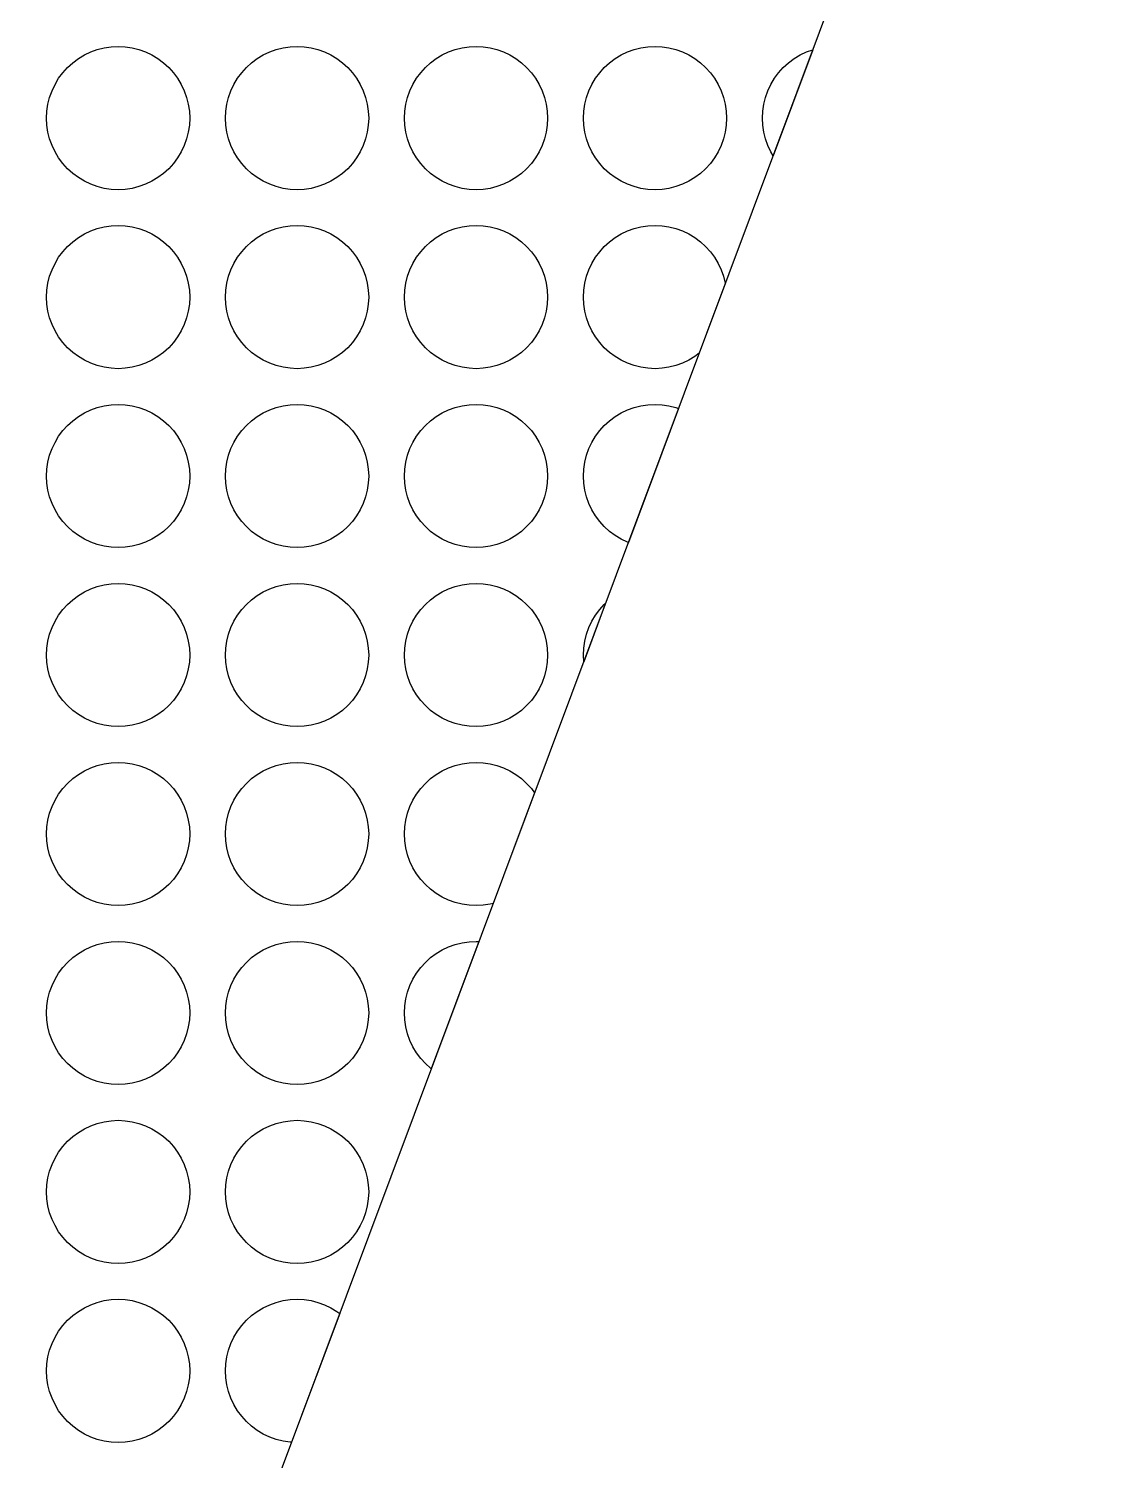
# Model space of a CAD drawing. Header units: millimetres. Extents: x 13 to 146, y -291 to -195.
# Drawn here: x 65.22 to 80.22, y -243.84 to -223.84 of the extents above; entities that cross this region are included whole.
import ezdxf

# ---------------------------------------------------------------- set-up
doc = ezdxf.new("R2010")
doc.units = ezdxf.units.MM
doc.layers.add('background', color=7, linetype='Continuous')
doc.layers.add('outline_2', color=3, linetype='Continuous')

msp = doc.modelspace()

# ---------------------------------------------------------------- linework, layer by layer
at = {"layer": 'background'}
for points in [[(67.466, -225.091), (67.461, -225.189), (67.446, -225.286), (67.422, -225.381), (67.389, -225.474), (67.347, -225.562), (67.297, -225.647), (67.239, -225.725), (67.173, -225.798), (67.1, -225.864), (67.021, -225.922), (66.937, -225.973), (66.848, -226.015), (66.756, -226.048), (66.661, -226.072), (66.564, -226.086), (66.466, -226.091), (66.368, -226.086), (66.27, -226.072), (66.175, -226.048), (66.083, -226.015), (65.994, -225.973), (65.91, -225.922), (65.831, -225.864), (65.758, -225.798), (65.693, -225.725), (65.634, -225.647), (65.584, -225.562), (65.542, -225.474), (65.509, -225.381), (65.485, -225.286), (65.47, -225.189), (65.466, -225.091), (65.47, -224.993), (65.485, -224.896), (65.509, -224.801), (65.542, -224.708), (65.584, -224.62), (65.634, -224.535), (65.693, -224.457), (65.758, -224.384), (65.831, -224.318), (65.91, -224.26), (65.994, -224.209), (66.083, -224.167), (66.175, -224.134), (66.27, -224.11), (66.368, -224.096), (66.466, -224.091), (66.564, -224.096), (66.661, -224.11), (66.756, -224.134), (66.848, -224.167), (66.937, -224.209), (67.021, -224.26), (67.1, -224.318), (67.173, -224.384), (67.239, -224.457), (67.297, -224.535), (67.347, -224.62), (67.389, -224.708), (67.422, -224.801), (67.446, -224.896), (67.461, -224.993)], [(69.966, -225.091), (69.961, -225.189), (69.946, -225.286), (69.922, -225.381), (69.889, -225.474), (69.847, -225.562), (69.797, -225.647), (69.739, -225.725), (69.673, -225.798), (69.6, -225.864), (69.521, -225.922), (69.437, -225.973), (69.348, -226.015), (69.256, -226.048), (69.161, -226.072), (69.064, -226.086), (68.966, -226.091), (68.868, -226.086), (68.77, -226.072), (68.675, -226.048), (68.583, -226.015), (68.494, -225.973), (68.41, -225.922), (68.331, -225.864), (68.258, -225.798), (68.193, -225.725), (68.134, -225.647), (68.084, -225.562), (68.042, -225.474), (68.009, -225.381), (67.985, -225.286), (67.97, -225.189), (67.966, -225.091), (67.97, -224.993), (67.985, -224.896), (68.009, -224.801), (68.042, -224.708), (68.084, -224.62), (68.134, -224.535), (68.193, -224.457), (68.258, -224.384), (68.331, -224.318), (68.41, -224.26), (68.494, -224.209), (68.583, -224.167), (68.675, -224.134), (68.77, -224.11), (68.868, -224.096), (68.966, -224.091), (69.064, -224.096), (69.161, -224.11), (69.256, -224.134), (69.348, -224.167), (69.437, -224.209), (69.521, -224.26), (69.6, -224.318), (69.673, -224.384), (69.739, -224.457), (69.797, -224.535), (69.847, -224.62), (69.889, -224.708), (69.922, -224.801), (69.946, -224.896), (69.961, -224.993)], [(72.466, -225.091), (72.461, -225.189), (72.446, -225.286), (72.422, -225.381), (72.389, -225.474), (72.347, -225.562), (72.297, -225.647), (72.239, -225.725), (72.173, -225.798), (72.1, -225.864), (72.021, -225.922), (71.937, -225.973), (71.848, -226.015), (71.756, -226.048), (71.661, -226.072), (71.564, -226.086), (71.466, -226.091), (71.368, -226.086), (71.27, -226.072), (71.175, -226.048), (71.083, -226.015), (70.994, -225.973), (70.91, -225.922), (70.831, -225.864), (70.758, -225.798), (70.693, -225.725), (70.634, -225.647), (70.584, -225.562), (70.542, -225.474), (70.509, -225.381), (70.485, -225.286), (70.47, -225.189), (70.466, -225.091), (70.47, -224.993), (70.485, -224.896), (70.509, -224.801), (70.542, -224.708), (70.584, -224.62), (70.634, -224.535), (70.693, -224.457), (70.758, -224.384), (70.831, -224.318), (70.91, -224.26), (70.994, -224.209), (71.083, -224.167), (71.175, -224.134), (71.27, -224.11), (71.368, -224.096), (71.466, -224.091), (71.564, -224.096), (71.661, -224.11), (71.756, -224.134), (71.848, -224.167), (71.937, -224.209), (72.021, -224.26), (72.1, -224.318), (72.173, -224.384), (72.239, -224.457), (72.297, -224.535), (72.347, -224.62), (72.389, -224.708), (72.422, -224.801), (72.446, -224.896), (72.461, -224.993)], [(74.966, -225.091), (74.961, -225.189), (74.946, -225.286), (74.922, -225.381), (74.889, -225.474), (74.847, -225.562), (74.797, -225.647), (74.739, -225.725), (74.673, -225.798), (74.6, -225.864), (74.521, -225.922), (74.437, -225.973), (74.348, -226.015), (74.256, -226.048), (74.161, -226.072), (74.064, -226.086), (73.966, -226.091), (73.868, -226.086), (73.77, -226.072), (73.675, -226.048), (73.583, -226.015), (73.494, -225.973), (73.41, -225.922), (73.331, -225.864), (73.258, -225.798), (73.193, -225.725), (73.134, -225.647), (73.084, -225.562), (73.042, -225.474), (73.009, -225.381), (72.985, -225.286), (72.97, -225.189), (72.966, -225.091), (72.97, -224.993), (72.985, -224.896), (73.009, -224.801), (73.042, -224.708), (73.084, -224.62), (73.134, -224.535), (73.193, -224.457), (73.258, -224.384), (73.331, -224.318), (73.41, -224.26), (73.494, -224.209), (73.583, -224.167), (73.675, -224.134), (73.77, -224.11), (73.868, -224.096), (73.966, -224.091), (74.064, -224.096), (74.161, -224.11), (74.256, -224.134), (74.348, -224.167), (74.437, -224.209), (74.521, -224.26), (74.6, -224.318), (74.673, -224.384), (74.739, -224.457), (74.797, -224.535), (74.847, -224.62), (74.889, -224.708), (74.922, -224.801), (74.946, -224.896), (74.961, -224.993)], [(75.616, -225.617), (75.584, -225.562), (75.542, -225.474), (75.509, -225.381), (75.485, -225.286), (75.47, -225.189), (75.466, -225.091), (75.47, -224.993), (75.485, -224.896), (75.509, -224.801), (75.542, -224.708), (75.584, -224.62), (75.634, -224.535), (75.693, -224.457), (75.758, -224.384), (75.831, -224.318), (75.91, -224.26), (75.994, -224.209), (76.083, -224.167), (76.171, -224.136)], [(67.466, -227.591), (67.461, -227.689), (67.446, -227.786), (67.422, -227.881), (67.389, -227.974), (67.347, -228.062), (67.297, -228.147), (67.239, -228.225), (67.173, -228.298), (67.1, -228.364), (67.021, -228.422), (66.937, -228.473), (66.848, -228.515), (66.756, -228.548), (66.661, -228.572), (66.564, -228.586), (66.466, -228.591), (66.368, -228.586), (66.27, -228.572), (66.175, -228.548), (66.083, -228.515), (65.994, -228.473), (65.91, -228.422), (65.831, -228.364), (65.758, -228.298), (65.693, -228.225), (65.634, -228.147), (65.584, -228.062), (65.542, -227.974), (65.509, -227.881), (65.485, -227.786), (65.47, -227.689), (65.466, -227.591), (65.47, -227.493), (65.485, -227.396), (65.509, -227.301), (65.542, -227.208), (65.584, -227.12), (65.634, -227.035), (65.693, -226.957), (65.758, -226.884), (65.831, -226.818), (65.91, -226.76), (65.994, -226.709), (66.083, -226.667), (66.175, -226.634), (66.27, -226.61), (66.368, -226.596), (66.466, -226.591), (66.564, -226.596), (66.661, -226.61), (66.756, -226.634), (66.848, -226.667), (66.937, -226.709), (67.021, -226.76), (67.1, -226.818), (67.173, -226.884), (67.239, -226.957), (67.297, -227.035), (67.347, -227.12), (67.389, -227.208), (67.422, -227.301), (67.446, -227.396), (67.461, -227.493)], [(69.966, -227.591), (69.961, -227.689), (69.946, -227.786), (69.922, -227.881), (69.889, -227.974), (69.847, -228.062), (69.797, -228.147), (69.739, -228.225), (69.673, -228.298), (69.6, -228.364), (69.521, -228.422), (69.437, -228.473), (69.348, -228.515), (69.256, -228.548), (69.161, -228.572), (69.064, -228.586), (68.966, -228.591), (68.868, -228.586), (68.77, -228.572), (68.675, -228.548), (68.583, -228.515), (68.494, -228.473), (68.41, -228.422), (68.331, -228.364), (68.258, -228.298), (68.193, -228.225), (68.134, -228.147), (68.084, -228.062), (68.042, -227.974), (68.009, -227.881), (67.985, -227.786), (67.97, -227.689), (67.966, -227.591), (67.97, -227.493), (67.985, -227.396), (68.009, -227.301), (68.042, -227.208), (68.084, -227.12), (68.134, -227.035), (68.193, -226.957), (68.258, -226.884), (68.331, -226.818), (68.41, -226.76), (68.494, -226.709), (68.583, -226.667), (68.675, -226.634), (68.77, -226.61), (68.868, -226.596), (68.966, -226.591), (69.064, -226.596), (69.161, -226.61), (69.256, -226.634), (69.348, -226.667), (69.437, -226.709), (69.521, -226.76), (69.6, -226.818), (69.673, -226.884), (69.739, -226.957), (69.797, -227.035), (69.847, -227.12), (69.889, -227.208), (69.922, -227.301), (69.946, -227.396), (69.961, -227.493)], [(72.466, -227.591), (72.461, -227.689), (72.446, -227.786), (72.422, -227.881), (72.389, -227.974), (72.347, -228.062), (72.297, -228.147), (72.239, -228.225), (72.173, -228.298), (72.1, -228.364), (72.021, -228.422), (71.937, -228.473), (71.848, -228.515), (71.756, -228.548), (71.661, -228.572), (71.564, -228.586), (71.466, -228.591), (71.368, -228.586), (71.27, -228.572), (71.175, -228.548), (71.083, -228.515), (70.994, -228.473), (70.91, -228.422), (70.831, -228.364), (70.758, -228.298), (70.693, -228.225), (70.634, -228.147), (70.584, -228.062), (70.542, -227.974), (70.509, -227.881), (70.485, -227.786), (70.47, -227.689), (70.466, -227.591), (70.47, -227.493), (70.485, -227.396), (70.509, -227.301), (70.542, -227.208), (70.584, -227.12), (70.634, -227.035), (70.693, -226.957), (70.758, -226.884), (70.831, -226.818), (70.91, -226.76), (70.994, -226.709), (71.083, -226.667), (71.175, -226.634), (71.27, -226.61), (71.368, -226.596), (71.466, -226.591), (71.564, -226.596), (71.661, -226.61), (71.756, -226.634), (71.848, -226.667), (71.937, -226.709), (72.021, -226.76), (72.1, -226.818), (72.173, -226.884), (72.239, -226.957), (72.297, -227.035), (72.347, -227.12), (72.389, -227.208), (72.422, -227.301), (72.446, -227.396), (72.461, -227.493)], [(74.583, -228.376), (74.521, -228.422), (74.437, -228.473), (74.348, -228.515), (74.256, -228.548), (74.161, -228.572), (74.064, -228.586), (73.966, -228.591), (73.868, -228.586), (73.77, -228.572), (73.675, -228.548), (73.583, -228.515), (73.494, -228.473), (73.41, -228.422), (73.331, -228.364), (73.258, -228.298), (73.193, -228.225), (73.134, -228.147), (73.084, -228.062), (73.042, -227.974), (73.009, -227.881), (72.985, -227.786), (72.97, -227.689), (72.966, -227.591), (72.97, -227.493), (72.985, -227.396), (73.009, -227.301), (73.042, -227.208), (73.084, -227.12), (73.134, -227.035), (73.193, -226.957), (73.258, -226.884), (73.331, -226.818), (73.41, -226.76), (73.494, -226.709), (73.583, -226.667), (73.675, -226.634), (73.77, -226.61), (73.868, -226.596), (73.966, -226.591), (74.064, -226.596), (74.161, -226.61), (74.256, -226.634), (74.348, -226.667), (74.437, -226.709), (74.521, -226.76), (74.6, -226.818), (74.673, -226.884), (74.739, -226.957), (74.797, -227.035), (74.847, -227.12), (74.889, -227.208), (74.922, -227.301), (74.946, -227.396), (74.947, -227.404)], [(67.466, -230.091), (67.461, -230.189), (67.446, -230.286), (67.422, -230.381), (67.389, -230.474), (67.347, -230.562), (67.297, -230.647), (67.239, -230.725), (67.173, -230.798), (67.1, -230.864), (67.021, -230.922), (66.937, -230.973), (66.848, -231.015), (66.756, -231.048), (66.661, -231.072), (66.564, -231.086), (66.466, -231.091), (66.368, -231.086), (66.27, -231.072), (66.175, -231.048), (66.083, -231.015), (65.994, -230.973), (65.91, -230.922), (65.831, -230.864), (65.758, -230.798), (65.693, -230.725), (65.634, -230.647), (65.584, -230.562), (65.542, -230.474), (65.509, -230.381), (65.485, -230.286), (65.47, -230.189), (65.466, -230.091), (65.47, -229.993), (65.485, -229.896), (65.509, -229.801), (65.542, -229.708), (65.584, -229.62), (65.634, -229.535), (65.693, -229.457), (65.758, -229.384), (65.831, -229.318), (65.91, -229.26), (65.994, -229.209), (66.083, -229.167), (66.175, -229.134), (66.27, -229.11), (66.368, -229.096), (66.466, -229.091), (66.564, -229.096), (66.661, -229.11), (66.756, -229.134), (66.848, -229.167), (66.937, -229.209), (67.021, -229.26), (67.1, -229.318), (67.173, -229.384), (67.239, -229.457), (67.297, -229.535), (67.347, -229.62), (67.389, -229.708), (67.422, -229.801), (67.446, -229.896), (67.461, -229.993)], [(69.966, -230.091), (69.961, -230.189), (69.946, -230.286), (69.922, -230.381), (69.889, -230.474), (69.847, -230.562), (69.797, -230.647), (69.739, -230.725), (69.673, -230.798), (69.6, -230.864), (69.521, -230.922), (69.437, -230.973), (69.348, -231.015), (69.256, -231.048), (69.161, -231.072), (69.064, -231.086), (68.966, -231.091), (68.868, -231.086), (68.77, -231.072), (68.675, -231.048), (68.583, -231.015), (68.494, -230.973), (68.41, -230.922), (68.331, -230.864), (68.258, -230.798), (68.193, -230.725), (68.134, -230.647), (68.084, -230.562), (68.042, -230.474), (68.009, -230.381), (67.985, -230.286), (67.97, -230.189), (67.966, -230.091), (67.97, -229.993), (67.985, -229.896), (68.009, -229.801), (68.042, -229.708), (68.084, -229.62), (68.134, -229.535), (68.193, -229.457), (68.258, -229.384), (68.331, -229.318), (68.41, -229.26), (68.494, -229.209), (68.583, -229.167), (68.675, -229.134), (68.77, -229.11), (68.868, -229.096), (68.966, -229.091), (69.064, -229.096), (69.161, -229.11), (69.256, -229.134), (69.348, -229.167), (69.437, -229.209), (69.521, -229.26), (69.6, -229.318), (69.673, -229.384), (69.739, -229.457), (69.797, -229.535), (69.847, -229.62), (69.889, -229.708), (69.922, -229.801), (69.946, -229.896), (69.961, -229.993)], [(72.466, -230.091), (72.461, -230.189), (72.446, -230.286), (72.422, -230.381), (72.389, -230.474), (72.347, -230.562), (72.297, -230.647), (72.239, -230.725), (72.173, -230.798), (72.1, -230.864), (72.021, -230.922), (71.937, -230.973), (71.848, -231.015), (71.756, -231.048), (71.661, -231.072), (71.564, -231.086), (71.466, -231.091), (71.368, -231.086), (71.27, -231.072), (71.175, -231.048), (71.083, -231.015), (70.994, -230.973), (70.91, -230.922), (70.831, -230.864), (70.758, -230.798), (70.693, -230.725), (70.634, -230.647), (70.584, -230.562), (70.542, -230.474), (70.509, -230.381), (70.485, -230.286), (70.47, -230.189), (70.466, -230.091), (70.47, -229.993), (70.485, -229.896), (70.509, -229.801), (70.542, -229.708), (70.584, -229.62), (70.634, -229.535), (70.693, -229.457), (70.758, -229.384), (70.831, -229.318), (70.91, -229.26), (70.994, -229.209), (71.083, -229.167), (71.175, -229.134), (71.27, -229.11), (71.368, -229.096), (71.466, -229.091), (71.564, -229.096), (71.661, -229.11), (71.756, -229.134), (71.848, -229.167), (71.937, -229.209), (72.021, -229.26), (72.1, -229.318), (72.173, -229.384), (72.239, -229.457), (72.297, -229.535), (72.347, -229.62), (72.389, -229.708), (72.422, -229.801), (72.446, -229.896), (72.461, -229.993)], [(73.594, -231.019), (73.583, -231.015), (73.494, -230.973), (73.41, -230.922), (73.331, -230.864), (73.258, -230.798), (73.193, -230.725), (73.134, -230.647), (73.084, -230.562), (73.042, -230.474), (73.009, -230.381), (72.985, -230.286), (72.97, -230.189), (72.966, -230.091), (72.97, -229.993), (72.985, -229.896), (73.009, -229.801), (73.042, -229.708), (73.084, -229.62), (73.134, -229.535), (73.193, -229.457), (73.258, -229.384), (73.331, -229.318), (73.41, -229.26), (73.494, -229.209), (73.583, -229.167), (73.675, -229.134), (73.77, -229.11), (73.868, -229.096), (73.966, -229.091), (74.064, -229.096), (74.161, -229.11), (74.256, -229.134), (74.294, -229.148)], [(67.466, -232.591), (67.461, -232.689), (67.446, -232.786), (67.422, -232.881), (67.389, -232.974), (67.347, -233.062), (67.297, -233.147), (67.239, -233.225), (67.173, -233.298), (67.1, -233.364), (67.021, -233.422), (66.937, -233.473), (66.848, -233.515), (66.756, -233.548), (66.661, -233.572), (66.564, -233.586), (66.466, -233.591), (66.368, -233.586), (66.27, -233.572), (66.175, -233.548), (66.083, -233.515), (65.994, -233.473), (65.91, -233.422), (65.831, -233.364), (65.758, -233.298), (65.693, -233.225), (65.634, -233.147), (65.584, -233.062), (65.542, -232.974), (65.509, -232.881), (65.485, -232.786), (65.47, -232.689), (65.466, -232.591), (65.47, -232.493), (65.485, -232.396), (65.509, -232.301), (65.542, -232.208), (65.584, -232.12), (65.634, -232.035), (65.693, -231.957), (65.758, -231.884), (65.831, -231.818), (65.91, -231.76), (65.994, -231.709), (66.083, -231.667), (66.175, -231.634), (66.27, -231.61), (66.368, -231.596), (66.466, -231.591), (66.564, -231.596), (66.661, -231.61), (66.756, -231.634), (66.848, -231.667), (66.937, -231.709), (67.021, -231.76), (67.1, -231.818), (67.173, -231.884), (67.239, -231.957), (67.297, -232.035), (67.347, -232.12), (67.389, -232.208), (67.422, -232.301), (67.446, -232.396), (67.461, -232.493)], [(69.966, -232.591), (69.961, -232.689), (69.946, -232.786), (69.922, -232.881), (69.889, -232.974), (69.847, -233.062), (69.797, -233.147), (69.739, -233.225), (69.673, -233.298), (69.6, -233.364), (69.521, -233.422), (69.437, -233.473), (69.348, -233.515), (69.256, -233.548), (69.161, -233.572), (69.064, -233.586), (68.966, -233.591), (68.868, -233.586), (68.77, -233.572), (68.675, -233.548), (68.583, -233.515), (68.494, -233.473), (68.41, -233.422), (68.331, -233.364), (68.258, -233.298), (68.193, -233.225), (68.134, -233.147), (68.084, -233.062), (68.042, -232.974), (68.009, -232.881), (67.985, -232.786), (67.97, -232.689), (67.966, -232.591), (67.97, -232.493), (67.985, -232.396), (68.009, -232.301), (68.042, -232.208), (68.084, -232.12), (68.134, -232.035), (68.193, -231.957), (68.258, -231.884), (68.331, -231.818), (68.41, -231.76), (68.494, -231.709), (68.583, -231.667), (68.675, -231.634), (68.77, -231.61), (68.868, -231.596), (68.966, -231.591), (69.064, -231.596), (69.161, -231.61), (69.256, -231.634), (69.348, -231.667), (69.437, -231.709), (69.521, -231.76), (69.6, -231.818), (69.673, -231.884), (69.739, -231.957), (69.797, -232.035), (69.847, -232.12), (69.889, -232.208), (69.922, -232.301), (69.946, -232.396), (69.961, -232.493)], [(72.466, -232.591), (72.461, -232.689), (72.446, -232.786), (72.422, -232.881), (72.389, -232.974), (72.347, -233.062), (72.297, -233.147), (72.239, -233.225), (72.173, -233.298), (72.1, -233.364), (72.021, -233.422), (71.937, -233.473), (71.848, -233.515), (71.756, -233.548), (71.661, -233.572), (71.564, -233.586), (71.466, -233.591), (71.368, -233.586), (71.27, -233.572), (71.175, -233.548), (71.083, -233.515), (70.994, -233.473), (70.91, -233.422), (70.831, -233.364), (70.758, -233.298), (70.693, -233.225), (70.634, -233.147), (70.584, -233.062), (70.542, -232.974), (70.509, -232.881), (70.485, -232.786), (70.47, -232.689), (70.466, -232.591), (70.47, -232.493), (70.485, -232.396), (70.509, -232.301), (70.542, -232.208), (70.584, -232.12), (70.634, -232.035), (70.693, -231.957), (70.758, -231.884), (70.831, -231.818), (70.91, -231.76), (70.994, -231.709), (71.083, -231.667), (71.175, -231.634), (71.27, -231.61), (71.368, -231.596), (71.466, -231.591), (71.564, -231.596), (71.661, -231.61), (71.756, -231.634), (71.848, -231.667), (71.937, -231.709), (72.021, -231.76), (72.1, -231.818), (72.173, -231.884), (72.239, -231.957), (72.297, -232.035), (72.347, -232.12), (72.389, -232.208), (72.422, -232.301), (72.446, -232.396), (72.461, -232.493)], [(72.97, -232.685), (72.966, -232.591), (72.97, -232.493), (72.985, -232.396), (73.009, -232.301), (73.042, -232.208), (73.084, -232.12), (73.134, -232.035), (73.193, -231.957), (73.258, -231.884), (73.276, -231.868)], [(67.466, -235.091), (67.461, -235.189), (67.446, -235.286), (67.422, -235.381), (67.389, -235.474), (67.347, -235.562), (67.297, -235.647), (67.239, -235.725), (67.173, -235.798), (67.1, -235.864), (67.021, -235.922), (66.937, -235.973), (66.848, -236.015), (66.756, -236.048), (66.661, -236.072), (66.564, -236.086), (66.466, -236.091), (66.368, -236.086), (66.27, -236.072), (66.175, -236.048), (66.083, -236.015), (65.994, -235.973), (65.91, -235.922), (65.831, -235.864), (65.758, -235.798), (65.693, -235.725), (65.634, -235.647), (65.584, -235.562), (65.542, -235.474), (65.509, -235.381), (65.485, -235.286), (65.47, -235.189), (65.466, -235.091), (65.47, -234.993), (65.485, -234.896), (65.509, -234.801), (65.542, -234.708), (65.584, -234.62), (65.634, -234.535), (65.693, -234.457), (65.758, -234.384), (65.831, -234.318), (65.91, -234.26), (65.994, -234.209), (66.083, -234.167), (66.175, -234.134), (66.27, -234.11), (66.368, -234.096), (66.466, -234.091), (66.564, -234.096), (66.661, -234.11), (66.756, -234.134), (66.848, -234.167), (66.937, -234.209), (67.021, -234.26), (67.1, -234.318), (67.173, -234.384), (67.239, -234.457), (67.297, -234.535), (67.347, -234.62), (67.389, -234.708), (67.422, -234.801), (67.446, -234.896), (67.461, -234.993)], [(69.966, -235.091), (69.961, -235.189), (69.946, -235.286), (69.922, -235.381), (69.889, -235.474), (69.847, -235.562), (69.797, -235.647), (69.739, -235.725), (69.673, -235.798), (69.6, -235.864), (69.521, -235.922), (69.437, -235.973), (69.348, -236.015), (69.256, -236.048), (69.161, -236.072), (69.064, -236.086), (68.966, -236.091), (68.868, -236.086), (68.77, -236.072), (68.675, -236.048), (68.583, -236.015), (68.494, -235.973), (68.41, -235.922), (68.331, -235.864), (68.258, -235.798), (68.193, -235.725), (68.134, -235.647), (68.084, -235.562), (68.042, -235.474), (68.009, -235.381), (67.985, -235.286), (67.97, -235.189), (67.966, -235.091), (67.97, -234.993), (67.985, -234.896), (68.009, -234.801), (68.042, -234.708), (68.084, -234.62), (68.134, -234.535), (68.193, -234.457), (68.258, -234.384), (68.331, -234.318), (68.41, -234.26), (68.494, -234.209), (68.583, -234.167), (68.675, -234.134), (68.77, -234.11), (68.868, -234.096), (68.966, -234.091), (69.064, -234.096), (69.161, -234.11), (69.256, -234.134), (69.348, -234.167), (69.437, -234.209), (69.521, -234.26), (69.6, -234.318), (69.673, -234.384), (69.739, -234.457), (69.797, -234.535), (69.847, -234.62), (69.889, -234.708), (69.922, -234.801), (69.946, -234.896), (69.961, -234.993)], [(71.707, -236.06), (71.661, -236.072), (71.564, -236.086), (71.466, -236.091), (71.368, -236.086), (71.27, -236.072), (71.175, -236.048), (71.083, -236.015), (70.994, -235.973), (70.91, -235.922), (70.831, -235.864), (70.758, -235.798), (70.693, -235.725), (70.634, -235.647), (70.584, -235.562), (70.542, -235.474), (70.509, -235.381), (70.485, -235.286), (70.47, -235.189), (70.466, -235.091), (70.47, -234.993), (70.485, -234.896), (70.509, -234.801), (70.542, -234.708), (70.584, -234.62), (70.634, -234.535), (70.693, -234.457), (70.758, -234.384), (70.831, -234.318), (70.91, -234.26), (70.994, -234.209), (71.083, -234.167), (71.175, -234.134), (71.27, -234.11), (71.368, -234.096), (71.466, -234.091), (71.564, -234.096), (71.661, -234.11), (71.756, -234.134), (71.848, -234.167), (71.937, -234.209), (72.021, -234.26), (72.1, -234.318), (72.173, -234.384), (72.239, -234.457), (72.284, -234.518)], [(67.466, -237.591), (67.461, -237.689), (67.446, -237.786), (67.422, -237.881), (67.389, -237.974), (67.347, -238.062), (67.297, -238.147), (67.239, -238.225), (67.173, -238.298), (67.1, -238.364), (67.021, -238.422), (66.937, -238.473), (66.848, -238.515), (66.756, -238.548), (66.661, -238.572), (66.564, -238.586), (66.466, -238.591), (66.368, -238.586), (66.27, -238.572), (66.175, -238.548), (66.083, -238.515), (65.994, -238.473), (65.91, -238.422), (65.831, -238.364), (65.758, -238.298), (65.693, -238.225), (65.634, -238.147), (65.584, -238.062), (65.542, -237.974), (65.509, -237.881), (65.485, -237.786), (65.47, -237.689), (65.466, -237.591), (65.47, -237.493), (65.485, -237.396), (65.509, -237.301), (65.542, -237.208), (65.584, -237.12), (65.634, -237.035), (65.693, -236.957), (65.758, -236.884), (65.831, -236.818), (65.91, -236.76), (65.994, -236.709), (66.083, -236.667), (66.175, -236.634), (66.27, -236.61), (66.368, -236.596), (66.466, -236.591), (66.564, -236.596), (66.661, -236.61), (66.756, -236.634), (66.848, -236.667), (66.937, -236.709), (67.021, -236.76), (67.1, -236.818), (67.173, -236.884), (67.239, -236.957), (67.297, -237.035), (67.347, -237.12), (67.389, -237.208), (67.422, -237.301), (67.446, -237.396), (67.461, -237.493)], [(69.966, -237.591), (69.961, -237.689), (69.946, -237.786), (69.922, -237.881), (69.889, -237.974), (69.847, -238.062), (69.797, -238.147), (69.739, -238.225), (69.673, -238.298), (69.6, -238.364), (69.521, -238.422), (69.437, -238.473), (69.348, -238.515), (69.256, -238.548), (69.161, -238.572), (69.064, -238.586), (68.966, -238.591), (68.868, -238.586), (68.77, -238.572), (68.675, -238.548), (68.583, -238.515), (68.494, -238.473), (68.41, -238.422), (68.331, -238.364), (68.258, -238.298), (68.193, -238.225), (68.134, -238.147), (68.084, -238.062), (68.042, -237.974), (68.009, -237.881), (67.985, -237.786), (67.97, -237.689), (67.966, -237.591), (67.97, -237.493), (67.985, -237.396), (68.009, -237.301), (68.042, -237.208), (68.084, -237.12), (68.134, -237.035), (68.193, -236.957), (68.258, -236.884), (68.331, -236.818), (68.41, -236.76), (68.494, -236.709), (68.583, -236.667), (68.675, -236.634), (68.77, -236.61), (68.868, -236.596), (68.966, -236.591), (69.064, -236.596), (69.161, -236.61), (69.256, -236.634), (69.348, -236.667), (69.437, -236.709), (69.521, -236.76), (69.6, -236.818), (69.673, -236.884), (69.739, -236.957), (69.797, -237.035), (69.847, -237.12), (69.889, -237.208), (69.922, -237.301), (69.946, -237.396), (69.961, -237.493)], [(70.841, -238.371), (70.831, -238.364), (70.758, -238.298), (70.693, -238.225), (70.634, -238.147), (70.584, -238.062), (70.542, -237.974), (70.509, -237.881), (70.485, -237.786), (70.47, -237.689), (70.466, -237.591), (70.47, -237.493), (70.485, -237.396), (70.509, -237.301), (70.542, -237.208), (70.584, -237.12), (70.634, -237.035), (70.693, -236.957), (70.758, -236.884), (70.831, -236.818), (70.91, -236.76), (70.994, -236.709), (71.083, -236.667), (71.175, -236.634), (71.27, -236.61), (71.368, -236.596), (71.466, -236.591), (71.507, -236.593)], [(67.466, -240.091), (67.461, -240.189), (67.446, -240.286), (67.422, -240.381), (67.389, -240.474), (67.347, -240.562), (67.297, -240.647), (67.239, -240.725), (67.173, -240.798), (67.1, -240.864), (67.021, -240.922), (66.937, -240.973), (66.848, -241.015), (66.756, -241.048), (66.661, -241.072), (66.564, -241.086), (66.466, -241.091), (66.368, -241.086), (66.27, -241.072), (66.175, -241.048), (66.083, -241.015), (65.994, -240.973), (65.91, -240.922), (65.831, -240.864), (65.758, -240.798), (65.693, -240.725), (65.634, -240.647), (65.584, -240.562), (65.542, -240.474), (65.509, -240.381), (65.485, -240.286), (65.47, -240.189), (65.466, -240.091), (65.47, -239.993), (65.485, -239.896), (65.509, -239.801), (65.542, -239.708), (65.584, -239.62), (65.634, -239.535), (65.693, -239.457), (65.758, -239.384), (65.831, -239.318), (65.91, -239.26), (65.994, -239.209), (66.083, -239.167), (66.175, -239.134), (66.27, -239.11), (66.368, -239.096), (66.466, -239.091), (66.564, -239.096), (66.661, -239.11), (66.756, -239.134), (66.848, -239.167), (66.937, -239.209), (67.021, -239.26), (67.1, -239.318), (67.173, -239.384), (67.239, -239.457), (67.297, -239.535), (67.347, -239.62), (67.389, -239.708), (67.422, -239.801), (67.446, -239.896), (67.461, -239.993)], [(69.966, -240.091), (69.961, -240.189), (69.946, -240.286), (69.922, -240.381), (69.889, -240.474), (69.847, -240.562), (69.797, -240.647), (69.739, -240.725), (69.673, -240.798), (69.6, -240.864), (69.521, -240.922), (69.437, -240.973), (69.348, -241.015), (69.256, -241.048), (69.161, -241.072), (69.064, -241.086), (68.966, -241.091), (68.868, -241.086), (68.77, -241.072), (68.675, -241.048), (68.583, -241.015), (68.494, -240.973), (68.41, -240.922), (68.331, -240.864), (68.258, -240.798), (68.193, -240.725), (68.134, -240.647), (68.084, -240.562), (68.042, -240.474), (68.009, -240.381), (67.985, -240.286), (67.97, -240.189), (67.966, -240.091), (67.97, -239.993), (67.985, -239.896), (68.009, -239.801), (68.042, -239.708), (68.084, -239.62), (68.134, -239.535), (68.193, -239.457), (68.258, -239.384), (68.331, -239.318), (68.41, -239.26), (68.494, -239.209), (68.583, -239.167), (68.675, -239.134), (68.77, -239.11), (68.868, -239.096), (68.966, -239.091), (69.064, -239.096), (69.161, -239.11), (69.256, -239.134), (69.348, -239.167), (69.437, -239.209), (69.521, -239.26), (69.6, -239.318), (69.673, -239.384), (69.739, -239.457), (69.797, -239.535), (69.847, -239.62), (69.889, -239.708), (69.922, -239.801), (69.946, -239.896), (69.961, -239.993)], [(67.466, -242.591), (67.461, -242.689), (67.446, -242.786), (67.422, -242.881), (67.389, -242.974), (67.347, -243.062), (67.297, -243.147), (67.239, -243.225), (67.173, -243.298), (67.1, -243.364), (67.021, -243.422), (66.937, -243.473), (66.848, -243.515), (66.756, -243.548), (66.661, -243.572), (66.564, -243.586), (66.466, -243.591), (66.368, -243.586), (66.27, -243.572), (66.175, -243.548), (66.083, -243.515), (65.994, -243.473), (65.91, -243.422), (65.831, -243.364), (65.758, -243.298), (65.693, -243.225), (65.634, -243.147), (65.584, -243.062), (65.542, -242.974), (65.509, -242.881), (65.485, -242.786), (65.47, -242.689), (65.466, -242.591), (65.47, -242.493), (65.485, -242.396), (65.509, -242.301), (65.542, -242.208), (65.584, -242.12), (65.634, -242.035), (65.693, -241.957), (65.758, -241.884), (65.831, -241.818), (65.91, -241.76), (65.994, -241.709), (66.083, -241.667), (66.175, -241.634), (66.27, -241.61), (66.368, -241.596), (66.466, -241.591), (66.564, -241.596), (66.661, -241.61), (66.756, -241.634), (66.848, -241.667), (66.937, -241.709), (67.021, -241.76), (67.1, -241.818), (67.173, -241.884), (67.239, -241.957), (67.297, -242.035), (67.347, -242.12), (67.389, -242.208), (67.422, -242.301), (67.446, -242.396), (67.461, -242.493)], [(68.889, -243.587), (68.868, -243.586), (68.77, -243.572), (68.675, -243.548), (68.583, -243.515), (68.494, -243.473), (68.41, -243.422), (68.331, -243.364), (68.258, -243.298), (68.193, -243.225), (68.134, -243.147), (68.084, -243.062), (68.042, -242.974), (68.009, -242.881), (67.985, -242.786), (67.97, -242.689), (67.966, -242.591), (67.97, -242.493), (67.985, -242.396), (68.009, -242.301), (68.042, -242.208), (68.084, -242.12), (68.134, -242.035), (68.193, -241.957), (68.258, -241.884), (68.331, -241.818), (68.41, -241.76), (68.494, -241.709), (68.583, -241.667), (68.675, -241.634), (68.77, -241.61), (68.868, -241.596), (68.966, -241.591), (69.064, -241.596), (69.161, -241.61), (69.256, -241.634), (69.348, -241.667), (69.437, -241.709), (69.521, -241.76), (69.562, -241.79)]]:
    msp.add_lwpolyline(points, close=True, dxfattribs=at)
at = {"layer": 'outline_2'}
msp.add_lwpolyline([(52.338, -287.794), (77.527, -220.514), (78.215, -219.051), (79.073, -217.68), (80.093, -216.399), (81.268, -215.202)], dxfattribs=at)

doc.saveas('drawing.dxf')
